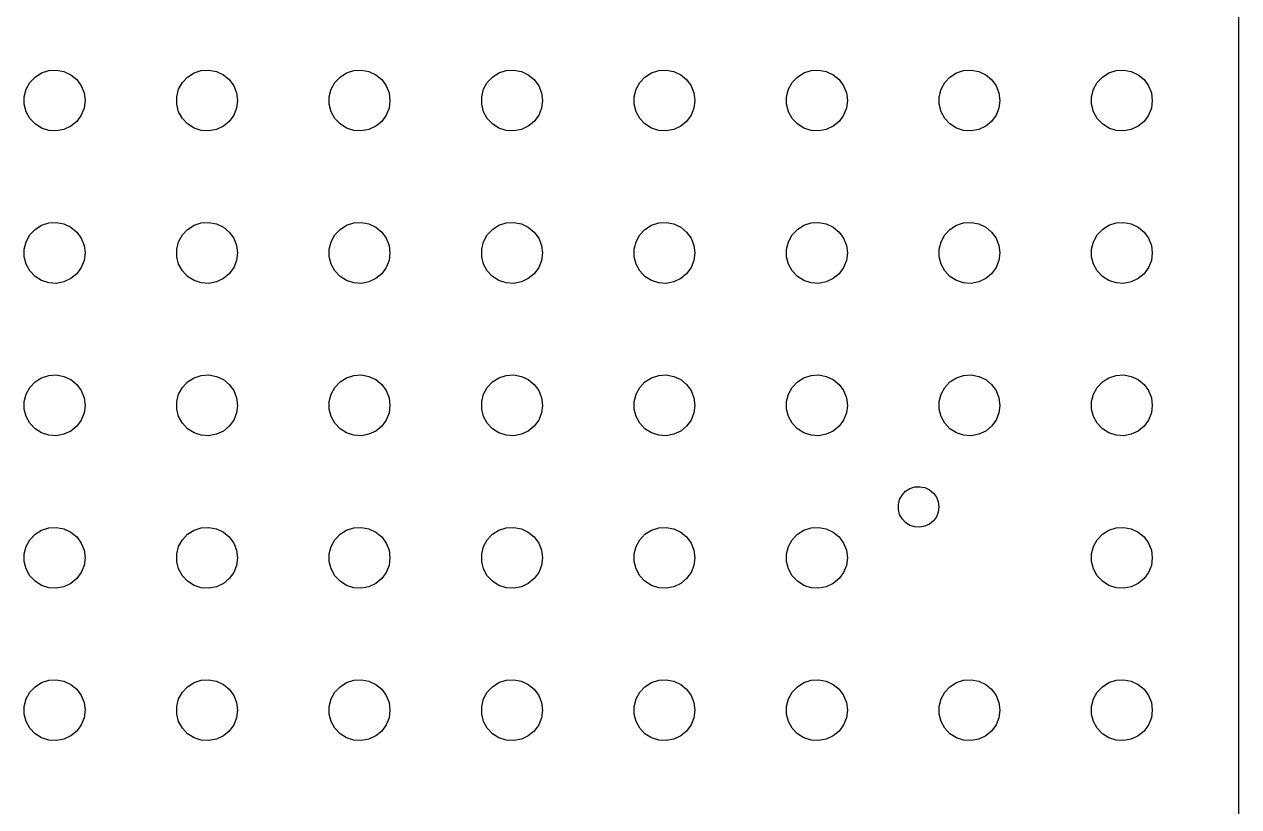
# Model space of a CAD drawing. Header units: metres. Extents: x -21 to 951, y -154 to 154.
# Drawn here: x 397 to 516.5, y -77 to 0 of the extents above; entities that cross this region are included whole.
import ezdxf

# ---------------------------------------------------------------- set-up
doc = ezdxf.new("R2010")
doc.units = ezdxf.units.M

msp = doc.modelspace()

# ---------------------------------------------------------------- linework, layer by layer
for p, q in [((516.5, -149), (516.5, 149)), ((398.723, -4.78551), (399.438, -4.55313)), ((399.438, -4.55313), (400.188, -4.50591)), ((400.188, -4.50591), (400.927, -4.64682)), ((400.927, -4.64682), (401.607, -4.96701)), ((413.723, -4.78551), (414.438, -4.55313)), ((414.438, -4.55313), (415.188, -4.50591)), ((415.188, -4.50591), (415.927, -4.64682)), ((415.927, -4.64682), (416.607, -4.96701)), ((428.723, -4.78551), (429.438, -4.55313)), ((429.438, -4.55313), (430.188, -4.50591)), ((430.188, -4.50591), (430.927, -4.64682)), ((430.927, -4.64682), (431.607, -4.96701)), ((443.723, -4.78551), (444.438, -4.55313)), ((444.438, -4.55313), (445.188, -4.50591)), ((445.188, -4.50591), (445.927, -4.64682)), ((445.927, -4.64682), (446.607, -4.96701)), ((458.723, -4.78551), (459.438, -4.55313)), ((459.438, -4.55313), (460.188, -4.50591)), ((460.188, -4.50591), (460.927, -4.64682)), ((460.927, -4.64682), (461.607, -4.96701)), ((473.723, -4.78551), (474.438, -4.55313)), ((474.438, -4.55313), (475.188, -4.50591)), ((475.188, -4.50591), (475.927, -4.64682)), ((475.927, -4.64682), (476.607, -4.96701)), ((488.723, -4.78551), (489.438, -4.55313)), ((489.438, -4.55313), (490.188, -4.50591)), ((490.188, -4.50591), (490.927, -4.64682)), ((490.927, -4.64682), (491.607, -4.96701)), ((503.723, -4.78551), (504.438, -4.55313)), ((504.438, -4.55313), (505.188, -4.50591)), ((505.188, -4.50591), (505.927, -4.64682)), ((505.927, -4.64682), (506.607, -4.96701)), ((397.211, -6.39561), (397.573, -5.73663)), ((397.573, -5.73663), (398.088, -5.18845)), ((398.088, -5.18845), (398.723, -4.78551)), ((401.607, -4.96701), (402.187, -5.44635)), ((402.187, -5.44635), (402.629, -6.05473)), ((412.211, -6.39561), (412.573, -5.73663)), ((412.573, -5.73663), (413.088, -5.18845)), ((413.088, -5.18845), (413.723, -4.78551)), ((416.607, -4.96701), (417.187, -5.44635)), ((417.187, -5.44635), (417.629, -6.05473)), ((427.211, -6.39561), (427.573, -5.73663)), ((427.573, -5.73663), (428.088, -5.18845)), ((428.088, -5.18845), (428.723, -4.78551)), ((431.607, -4.96701), (432.187, -5.44635)), ((432.187, -5.44635), (432.629, -6.05473)), ((442.211, -6.39561), (442.573, -5.73663)), ((442.573, -5.73663), (443.088, -5.18845)), ((443.088, -5.18845), (443.723, -4.78551)), ((446.607, -4.96701), (447.187, -5.44635)), ((447.187, -5.44635), (447.629, -6.05473)), ((457.211, -6.39561), (457.573, -5.73663)), ((457.573, -5.73663), (458.088, -5.18845)), ((458.088, -5.18845), (458.723, -4.78551)), ((461.607, -4.96701), (462.187, -5.44635)), ((462.187, -5.44635), (462.629, -6.05473)), ((472.211, -6.39561), (472.573, -5.73663)), ((472.573, -5.73663), (473.088, -5.18845)), ((473.088, -5.18845), (473.723, -4.78551)), ((476.607, -4.96701), (477.187, -5.44635)), ((477.187, -5.44635), (477.629, -6.05473)), ((487.211, -6.39561), (487.573, -5.73663)), ((487.573, -5.73663), (488.088, -5.18845)), ((488.088, -5.18845), (488.723, -4.78551)), ((491.607, -4.96701), (492.187, -5.44635)), ((492.187, -5.44635), (492.629, -6.05473)), ((502.211, -6.39561), (502.573, -5.73663)), ((502.573, -5.73663), (503.088, -5.18845)), ((503.088, -5.18845), (503.723, -4.78551)), ((506.607, -4.96701), (507.187, -5.44635)), ((507.187, -5.44635), (507.629, -6.05473)), ((397.024, -7.12399), (397.211, -6.39561)), ((397.024, -7.87599), (397.024, -7.12399)), ((402.629, -6.05473), (402.906, -6.75392)), ((402.906, -6.75392), (403, -7.5)), ((412.024, -7.12399), (412.211, -6.39561)), ((412.024, -7.87599), (412.024, -7.12399)), ((417.629, -6.05473), (417.906, -6.75392)), ((417.906, -6.75392), (418, -7.5)), ((427.024, -7.12399), (427.211, -6.39561)), ((427.024, -7.87599), (427.024, -7.12399)), ((432.629, -6.05473), (432.906, -6.75392)), ((432.906, -6.75392), (433, -7.5)), ((442.024, -7.12399), (442.211, -6.39561)), ((442.024, -7.87599), (442.024, -7.12399)), ((447.629, -6.05473), (447.906, -6.75392)), ((447.906, -6.75392), (448, -7.5)), ((457.024, -7.12399), (457.211, -6.39561)), ((457.024, -7.87599), (457.024, -7.12399)), ((462.629, -6.05473), (462.906, -6.75392)), ((462.906, -6.75392), (463, -7.5)), ((472.024, -7.12399), (472.211, -6.39561)), ((472.024, -7.87599), (472.024, -7.12399)), ((477.629, -6.05473), (477.906, -6.75392)), ((477.906, -6.75392), (478, -7.5)), ((487.024, -7.12399), (487.211, -6.39561)), ((487.024, -7.87599), (487.024, -7.12399)), ((492.629, -6.05473), (492.906, -6.75392)), ((492.906, -6.75392), (493, -7.5)), ((502.024, -7.12399), (502.211, -6.39561)), ((502.024, -7.87599), (502.024, -7.12399)), ((507.629, -6.05473), (507.906, -6.75392)), ((507.906, -6.75392), (508, -7.5)), ((397.211, -8.60437), (397.024, -7.87599)), ((402.906, -8.24606), (402.629, -8.94525)), ((403, -7.5), (402.906, -8.24606)), ((412.211, -8.60437), (412.024, -7.87599)), ((417.906, -8.24606), (417.629, -8.94525)), ((418, -7.5), (417.906, -8.24606)), ((427.211, -8.60437), (427.024, -7.87599)), ((432.906, -8.24606), (432.629, -8.94525)), ((433, -7.5), (432.906, -8.24606)), ((442.211, -8.60437), (442.024, -7.87599)), ((447.906, -8.24606), (447.629, -8.94525)), ((448, -7.5), (447.906, -8.24606)), ((457.211, -8.60437), (457.024, -7.87599)), ((462.906, -8.24606), (462.629, -8.94525)), ((463, -7.5), (462.906, -8.24606)), ((472.211, -8.60437), (472.024, -7.87599)), ((477.906, -8.24606), (477.629, -8.94525)), ((478, -7.5), (477.906, -8.24606)), ((487.211, -8.60437), (487.024, -7.87599)), ((492.906, -8.24606), (492.629, -8.94525)), ((493, -7.5), (492.906, -8.24606)), ((502.211, -8.60437), (502.024, -7.87599)), ((507.906, -8.24606), (507.629, -8.94525)), ((508, -7.5), (507.906, -8.24606)), ((397.573, -9.26335), (397.211, -8.60437)), ((398.088, -9.81154), (397.573, -9.26335)), ((402.187, -9.55363), (401.607, -10.033)), ((402.629, -8.94525), (402.187, -9.55363)), ((412.573, -9.26335), (412.211, -8.60437)), ((413.088, -9.81154), (412.573, -9.26335)), ((417.187, -9.55363), (416.607, -10.033)), ((417.629, -8.94525), (417.187, -9.55363)), ((427.573, -9.26335), (427.211, -8.60437)), ((428.088, -9.81154), (427.573, -9.26335)), ((432.187, -9.55363), (431.607, -10.033)), ((432.629, -8.94525), (432.187, -9.55363)), ((442.573, -9.26335), (442.211, -8.60437)), ((443.088, -9.81154), (442.573, -9.26335)), ((447.187, -9.55363), (446.607, -10.033)), ((447.629, -8.94525), (447.187, -9.55363)), ((457.573, -9.26335), (457.211, -8.60437)), ((458.088, -9.81154), (457.573, -9.26335)), ((462.187, -9.55363), (461.607, -10.033)), ((462.629, -8.94525), (462.187, -9.55363)), ((472.573, -9.26335), (472.211, -8.60437)), ((473.088, -9.81154), (472.573, -9.26335)), ((477.187, -9.55363), (476.607, -10.033)), ((477.629, -8.94525), (477.187, -9.55363)), ((487.573, -9.26335), (487.211, -8.60437)), ((488.088, -9.81154), (487.573, -9.26335)), ((492.187, -9.55363), (491.607, -10.033)), ((492.629, -8.94525), (492.187, -9.55363)), ((502.573, -9.26335), (502.211, -8.60437)), ((503.088, -9.81154), (502.573, -9.26335)), ((507.187, -9.55363), (506.607, -10.033)), ((507.629, -8.94525), (507.187, -9.55363)), ((398.723, -10.2145), (398.088, -9.81154)), ((399.438, -10.4469), (398.723, -10.2145)), ((400.188, -10.4941), (399.438, -10.4469)), ((400.927, -10.3532), (400.188, -10.4941)), ((401.607, -10.033), (400.927, -10.3532)), ((413.723, -10.2145), (413.088, -9.81154)), ((414.438, -10.4469), (413.723, -10.2145)), ((415.188, -10.4941), (414.438, -10.4469)), ((415.927, -10.3532), (415.188, -10.4941)), ((416.607, -10.033), (415.927, -10.3532)), ((428.723, -10.2145), (428.088, -9.81154)), ((429.438, -10.4469), (428.723, -10.2145)), ((430.188, -10.4941), (429.438, -10.4469)), ((430.927, -10.3532), (430.188, -10.4941)), ((431.607, -10.033), (430.927, -10.3532)), ((443.723, -10.2145), (443.088, -9.81154)), ((444.438, -10.4469), (443.723, -10.2145)), ((445.188, -10.4941), (444.438, -10.4469)), ((445.927, -10.3532), (445.188, -10.4941)), ((446.607, -10.033), (445.927, -10.3532)), ((458.723, -10.2145), (458.088, -9.81154)), ((459.438, -10.4469), (458.723, -10.2145)), ((460.188, -10.4941), (459.438, -10.4469)), ((460.927, -10.3532), (460.188, -10.4941)), ((461.607, -10.033), (460.927, -10.3532)), ((473.723, -10.2145), (473.088, -9.81154)), ((474.438, -10.4469), (473.723, -10.2145)), ((475.188, -10.4941), (474.438, -10.4469)), ((475.927, -10.3532), (475.188, -10.4941)), ((476.607, -10.033), (475.927, -10.3532)), ((488.723, -10.2145), (488.088, -9.81154)), ((489.438, -10.4469), (488.723, -10.2145)), ((490.188, -10.4941), (489.438, -10.4469)), ((490.927, -10.3532), (490.188, -10.4941)), ((491.607, -10.033), (490.927, -10.3532)), ((503.723, -10.2145), (503.088, -9.81154)), ((504.438, -10.4469), (503.723, -10.2145)), ((505.188, -10.4941), (504.438, -10.4469)), ((505.927, -10.3532), (505.188, -10.4941)), ((506.607, -10.033), (505.927, -10.3532)), ((397.573, -20.7366), (398.088, -20.1884)), ((398.088, -20.1884), (398.723, -19.7855)), ((398.723, -19.7855), (399.438, -19.5531)), ((399.438, -19.5531), (400.188, -19.5059)), ((400.188, -19.5059), (400.927, -19.6468)), ((400.927, -19.6468), (401.607, -19.967)), ((401.607, -19.967), (402.187, -20.4464)), ((412.573, -20.7366), (413.088, -20.1884)), ((413.088, -20.1884), (413.723, -19.7855)), ((413.723, -19.7855), (414.438, -19.5531)), ((414.438, -19.5531), (415.188, -19.5059)), ((415.188, -19.5059), (415.927, -19.6468)), ((415.927, -19.6468), (416.607, -19.967)), ((416.607, -19.967), (417.187, -20.4464)), ((427.573, -20.7366), (428.088, -20.1884)), ((428.088, -20.1884), (428.723, -19.7855)), ((428.723, -19.7855), (429.438, -19.5531)), ((429.438, -19.5531), (430.188, -19.5059)), ((430.188, -19.5059), (430.927, -19.6468)), ((430.927, -19.6468), (431.607, -19.967)), ((431.607, -19.967), (432.187, -20.4464)), ((442.573, -20.7366), (443.088, -20.1884)), ((443.088, -20.1884), (443.723, -19.7855)), ((443.723, -19.7855), (444.438, -19.5531)), ((444.438, -19.5531), (445.188, -19.5059)), ((445.188, -19.5059), (445.927, -19.6468)), ((445.927, -19.6468), (446.607, -19.967)), ((446.607, -19.967), (447.187, -20.4464)), ((457.573, -20.7366), (458.088, -20.1884)), ((458.088, -20.1884), (458.723, -19.7855)), ((458.723, -19.7855), (459.438, -19.5531)), ((459.438, -19.5531), (460.188, -19.5059)), ((460.188, -19.5059), (460.927, -19.6468)), ((460.927, -19.6468), (461.607, -19.967)), ((461.607, -19.967), (462.187, -20.4464)), ((472.573, -20.7366), (473.088, -20.1884)), ((473.088, -20.1884), (473.723, -19.7855)), ((473.723, -19.7855), (474.438, -19.5531)), ((474.438, -19.5531), (475.188, -19.5059)), ((475.188, -19.5059), (475.927, -19.6468)), ((475.927, -19.6468), (476.607, -19.967)), ((476.607, -19.967), (477.187, -20.4464)), ((487.573, -20.7366), (488.088, -20.1884)), ((488.088, -20.1884), (488.723, -19.7855)), ((488.723, -19.7855), (489.438, -19.5531)), ((489.438, -19.5531), (490.188, -19.5059)), ((490.188, -19.5059), (490.927, -19.6468)), ((490.927, -19.6468), (491.607, -19.967)), ((491.607, -19.967), (492.187, -20.4464)), ((502.573, -20.7366), (503.088, -20.1884)), ((503.088, -20.1884), (503.723, -19.7855)), ((503.723, -19.7855), (504.438, -19.5531)), ((504.438, -19.5531), (505.188, -19.5059)), ((505.188, -19.5059), (505.927, -19.6468)), ((505.927, -19.6468), (506.607, -19.967)), ((506.607, -19.967), (507.187, -20.4464)), ((397.024, -22.124), (397.211, -21.3956)), ((397.211, -21.3956), (397.573, -20.7366)), ((402.187, -20.4464), (402.629, -21.0547)), ((402.629, -21.0547), (402.906, -21.7539)), ((412.024, -22.124), (412.211, -21.3956)), ((412.211, -21.3956), (412.573, -20.7366)), ((417.187, -20.4464), (417.629, -21.0547)), ((417.629, -21.0547), (417.906, -21.7539)), ((427.024, -22.124), (427.211, -21.3956)), ((427.211, -21.3956), (427.573, -20.7366)), ((432.187, -20.4464), (432.629, -21.0547)), ((432.629, -21.0547), (432.906, -21.7539)), ((442.024, -22.124), (442.211, -21.3956)), ((442.211, -21.3956), (442.573, -20.7366)), ((447.187, -20.4464), (447.629, -21.0547)), ((447.629, -21.0547), (447.906, -21.7539)), ((457.024, -22.124), (457.211, -21.3956)), ((457.211, -21.3956), (457.573, -20.7366)), ((462.187, -20.4464), (462.629, -21.0547)), ((462.629, -21.0547), (462.906, -21.7539)), ((472.024, -22.124), (472.211, -21.3956)), ((472.211, -21.3956), (472.573, -20.7366)), ((477.187, -20.4464), (477.629, -21.0547)), ((477.629, -21.0547), (477.906, -21.7539)), ((487.024, -22.124), (487.211, -21.3956)), ((487.211, -21.3956), (487.573, -20.7366)), ((492.187, -20.4464), (492.629, -21.0547)), ((492.629, -21.0547), (492.906, -21.7539)), ((502.024, -22.124), (502.211, -21.3956)), ((502.211, -21.3956), (502.573, -20.7366)), ((507.187, -20.4464), (507.629, -21.0547)), ((507.629, -21.0547), (507.906, -21.7539)), ((397.024, -22.876), (397.024, -22.124)), ((402.906, -21.7539), (403, -22.5)), ((403, -22.5), (402.906, -23.2461)), ((412.024, -22.876), (412.024, -22.124)), ((417.906, -21.7539), (418, -22.5)), ((418, -22.5), (417.906, -23.2461)), ((427.024, -22.876), (427.024, -22.124)), ((432.906, -21.7539), (433, -22.5)), ((433, -22.5), (432.906, -23.2461)), ((442.024, -22.876), (442.024, -22.124)), ((447.906, -21.7539), (448, -22.5)), ((448, -22.5), (447.906, -23.2461)), ((457.024, -22.876), (457.024, -22.124)), ((462.906, -21.7539), (463, -22.5)), ((463, -22.5), (462.906, -23.2461)), ((472.024, -22.876), (472.024, -22.124)), ((477.906, -21.7539), (478, -22.5)), ((478, -22.5), (477.906, -23.2461)), ((487.024, -22.876), (487.024, -22.124)), ((492.906, -21.7539), (493, -22.5)), ((493, -22.5), (492.906, -23.2461)), ((502.024, -22.876), (502.024, -22.124)), ((507.906, -21.7539), (508, -22.5)), ((508, -22.5), (507.906, -23.2461)), ((397.211, -23.6044), (397.024, -22.876)), ((397.573, -24.2634), (397.211, -23.6044)), ((402.906, -23.2461), (402.629, -23.9453)), ((412.211, -23.6044), (412.024, -22.876)), ((412.573, -24.2634), (412.211, -23.6044)), ((417.906, -23.2461), (417.629, -23.9453)), ((427.211, -23.6044), (427.024, -22.876)), ((427.573, -24.2634), (427.211, -23.6044)), ((432.906, -23.2461), (432.629, -23.9453)), ((442.211, -23.6044), (442.024, -22.876)), ((442.573, -24.2634), (442.211, -23.6044)), ((447.906, -23.2461), (447.629, -23.9453)), ((457.211, -23.6044), (457.024, -22.876)), ((457.573, -24.2634), (457.211, -23.6044)), ((462.906, -23.2461), (462.629, -23.9453)), ((472.211, -23.6044), (472.024, -22.876)), ((472.573, -24.2634), (472.211, -23.6044)), ((477.906, -23.2461), (477.629, -23.9453)), ((487.211, -23.6044), (487.024, -22.876)), ((487.573, -24.2634), (487.211, -23.6044)), ((492.906, -23.2461), (492.629, -23.9453)), ((502.211, -23.6044), (502.024, -22.876)), ((502.573, -24.2634), (502.211, -23.6044)), ((507.906, -23.2461), (507.629, -23.9453)), ((398.088, -24.8115), (397.573, -24.2634)), ((398.723, -25.2145), (398.088, -24.8115)), ((401.607, -25.033), (400.927, -25.3532)), ((402.187, -24.5536), (401.607, -25.033)), ((402.629, -23.9453), (402.187, -24.5536)), ((413.088, -24.8115), (412.573, -24.2634)), ((413.723, -25.2145), (413.088, -24.8115)), ((416.607, -25.033), (415.927, -25.3532)), ((417.187, -24.5536), (416.607, -25.033)), ((417.629, -23.9453), (417.187, -24.5536)), ((428.088, -24.8115), (427.573, -24.2634)), ((428.723, -25.2145), (428.088, -24.8115)), ((431.607, -25.033), (430.927, -25.3532)), ((432.187, -24.5536), (431.607, -25.033)), ((432.629, -23.9453), (432.187, -24.5536)), ((443.088, -24.8115), (442.573, -24.2634)), ((443.723, -25.2145), (443.088, -24.8115)), ((446.607, -25.033), (445.927, -25.3532)), ((447.187, -24.5536), (446.607, -25.033)), ((447.629, -23.9453), (447.187, -24.5536)), ((458.088, -24.8115), (457.573, -24.2634)), ((458.723, -25.2145), (458.088, -24.8115)), ((461.607, -25.033), (460.927, -25.3532)), ((462.187, -24.5536), (461.607, -25.033)), ((462.629, -23.9453), (462.187, -24.5536)), ((473.088, -24.8115), (472.573, -24.2634)), ((473.723, -25.2145), (473.088, -24.8115)), ((476.607, -25.033), (475.927, -25.3532)), ((477.187, -24.5536), (476.607, -25.033)), ((477.629, -23.9453), (477.187, -24.5536)), ((488.088, -24.8115), (487.573, -24.2634)), ((488.723, -25.2145), (488.088, -24.8115)), ((491.607, -25.033), (490.927, -25.3532)), ((492.187, -24.5536), (491.607, -25.033)), ((492.629, -23.9453), (492.187, -24.5536)), ((503.088, -24.8115), (502.573, -24.2634)), ((503.723, -25.2145), (503.088, -24.8115)), ((506.607, -25.033), (505.927, -25.3532)), ((507.187, -24.5536), (506.607, -25.033)), ((507.629, -23.9453), (507.187, -24.5536)), ((399.438, -25.4469), (398.723, -25.2145)), ((400.188, -25.4941), (399.438, -25.4469)), ((400.927, -25.3532), (400.188, -25.4941)), ((414.438, -25.4469), (413.723, -25.2145)), ((415.188, -25.4941), (414.438, -25.4469)), ((415.927, -25.3532), (415.188, -25.4941)), ((429.438, -25.4469), (428.723, -25.2145)), ((430.188, -25.4941), (429.438, -25.4469)), ((430.927, -25.3532), (430.188, -25.4941)), ((444.438, -25.4469), (443.723, -25.2145)), ((445.188, -25.4941), (444.438, -25.4469)), ((445.927, -25.3532), (445.188, -25.4941)), ((459.438, -25.4469), (458.723, -25.2145)), ((460.188, -25.4941), (459.438, -25.4469)), ((460.927, -25.3532), (460.188, -25.4941)), ((474.438, -25.4469), (473.723, -25.2145)), ((475.188, -25.4941), (474.438, -25.4469)), ((475.927, -25.3532), (475.188, -25.4941)), ((489.438, -25.4469), (488.723, -25.2145)), ((490.188, -25.4941), (489.438, -25.4469)), ((490.927, -25.3532), (490.188, -25.4941)), ((504.438, -25.4469), (503.723, -25.2145)), ((505.188, -25.4941), (504.438, -25.4469)), ((505.927, -25.3532), (505.188, -25.4941)), ((398.723, -34.7855), (399.438, -34.5531)), ((399.438, -34.5531), (400.188, -34.5059)), ((400.188, -34.5059), (400.927, -34.6468)), ((400.927, -34.6468), (401.607, -34.967)), ((413.723, -34.7855), (414.438, -34.5531)), ((414.438, -34.5531), (415.188, -34.5059)), ((415.188, -34.5059), (415.927, -34.6468)), ((415.927, -34.6468), (416.607, -34.967)), ((428.723, -34.7855), (429.438, -34.5531)), ((429.438, -34.5531), (430.188, -34.5059)), ((430.188, -34.5059), (430.927, -34.6468)), ((430.927, -34.6468), (431.607, -34.967)), ((443.723, -34.7855), (444.438, -34.5531)), ((444.438, -34.5531), (445.188, -34.5059)), ((445.188, -34.5059), (445.927, -34.6468)), ((445.927, -34.6468), (446.607, -34.967)), ((458.723, -34.7855), (459.438, -34.5531)), ((459.438, -34.5531), (460.188, -34.5059)), ((460.188, -34.5059), (460.927, -34.6468)), ((460.927, -34.6468), (461.607, -34.967)), ((473.723, -34.7855), (474.438, -34.5531)), ((474.438, -34.5531), (475.188, -34.5059)), ((475.188, -34.5059), (475.927, -34.6468)), ((475.927, -34.6468), (476.607, -34.967)), ((488.723, -34.7855), (489.438, -34.5531)), ((489.438, -34.5531), (490.188, -34.5059)), ((490.188, -34.5059), (490.927, -34.6468)), ((490.927, -34.6468), (491.607, -34.967)), ((503.723, -34.7855), (504.438, -34.5531)), ((504.438, -34.5531), (505.188, -34.5059)), ((505.188, -34.5059), (505.927, -34.6468)), ((505.927, -34.6468), (506.607, -34.967)), ((397.211, -36.3956), (397.573, -35.7366)), ((397.573, -35.7366), (398.088, -35.1885)), ((398.088, -35.1885), (398.723, -34.7855)), ((401.607, -34.967), (402.187, -35.4464)), ((402.187, -35.4464), (402.629, -36.0547)), ((412.211, -36.3956), (412.573, -35.7366)), ((412.573, -35.7366), (413.088, -35.1885)), ((413.088, -35.1885), (413.723, -34.7855)), ((416.607, -34.967), (417.187, -35.4464)), ((417.187, -35.4464), (417.629, -36.0547)), ((427.211, -36.3956), (427.573, -35.7366)), ((427.573, -35.7366), (428.088, -35.1885)), ((428.088, -35.1885), (428.723, -34.7855)), ((431.607, -34.967), (432.187, -35.4464)), ((432.187, -35.4464), (432.629, -36.0547)), ((442.211, -36.3956), (442.573, -35.7366)), ((442.573, -35.7366), (443.088, -35.1885)), ((443.088, -35.1885), (443.723, -34.7855)), ((446.607, -34.967), (447.187, -35.4464)), ((447.187, -35.4464), (447.629, -36.0547)), ((457.211, -36.3956), (457.573, -35.7366)), ((457.573, -35.7366), (458.088, -35.1885)), ((458.088, -35.1885), (458.723, -34.7855)), ((461.607, -34.967), (462.187, -35.4464)), ((462.187, -35.4464), (462.629, -36.0547)), ((472.211, -36.3956), (472.573, -35.7366)), ((472.573, -35.7366), (473.088, -35.1885)), ((473.088, -35.1885), (473.723, -34.7855)), ((476.607, -34.967), (477.187, -35.4464)), ((477.187, -35.4464), (477.629, -36.0547)), ((487.211, -36.3956), (487.573, -35.7366)), ((487.573, -35.7366), (488.088, -35.1885)), ((488.088, -35.1885), (488.723, -34.7855)), ((491.607, -34.967), (492.187, -35.4464)), ((492.187, -35.4464), (492.629, -36.0547)), ((502.211, -36.3956), (502.573, -35.7366)), ((502.573, -35.7366), (503.088, -35.1885)), ((503.088, -35.1885), (503.723, -34.7855)), ((506.607, -34.967), (507.187, -35.4464)), ((507.187, -35.4464), (507.629, -36.0547)), ((397.024, -37.124), (397.211, -36.3956)), ((402.629, -36.0547), (402.906, -36.7539)), ((402.906, -36.7539), (403, -37.5)), ((412.024, -37.124), (412.211, -36.3956)), ((417.629, -36.0547), (417.906, -36.7539)), ((417.906, -36.7539), (418, -37.5)), ((427.024, -37.124), (427.211, -36.3956)), ((432.629, -36.0547), (432.906, -36.7539)), ((432.906, -36.7539), (433, -37.5)), ((442.024, -37.124), (442.211, -36.3956)), ((447.629, -36.0547), (447.906, -36.7539)), ((447.906, -36.7539), (448, -37.5)), ((457.024, -37.124), (457.211, -36.3956)), ((462.629, -36.0547), (462.906, -36.7539)), ((462.906, -36.7539), (463, -37.5)), ((472.024, -37.124), (472.211, -36.3956)), ((477.629, -36.0547), (477.906, -36.7539)), ((477.906, -36.7539), (478, -37.5)), ((487.024, -37.124), (487.211, -36.3956)), ((492.629, -36.0547), (492.906, -36.7539)), ((492.906, -36.7539), (493, -37.5)), ((502.024, -37.124), (502.211, -36.3956)), ((507.629, -36.0547), (507.906, -36.7539)), ((507.906, -36.7539), (508, -37.5)), ((397.024, -37.876), (397.024, -37.124)), ((397.211, -38.6044), (397.024, -37.876)), ((403, -37.5), (402.906, -38.2461)), ((412.024, -37.876), (412.024, -37.124)), ((412.211, -38.6044), (412.024, -37.876)), ((418, -37.5), (417.906, -38.2461)), ((427.024, -37.876), (427.024, -37.124)), ((427.211, -38.6044), (427.024, -37.876)), ((433, -37.5), (432.906, -38.2461)), ((442.024, -37.876), (442.024, -37.124)), ((442.211, -38.6044), (442.024, -37.876)), ((448, -37.5), (447.906, -38.2461)), ((457.024, -37.876), (457.024, -37.124)), ((457.211, -38.6044), (457.024, -37.876)), ((463, -37.5), (462.906, -38.2461)), ((472.024, -37.876), (472.024, -37.124)), ((472.211, -38.6044), (472.024, -37.876)), ((478, -37.5), (477.906, -38.2461)), ((487.024, -37.876), (487.024, -37.124)), ((487.211, -38.6044), (487.024, -37.876)), ((493, -37.5), (492.906, -38.2461)), ((502.024, -37.876), (502.024, -37.124)), ((502.211, -38.6044), (502.024, -37.876)), ((508, -37.5), (507.906, -38.2461)), ((397.573, -39.2634), (397.211, -38.6044)), ((398.088, -39.8115), (397.573, -39.2634)), ((402.629, -38.9453), (402.187, -39.5536)), ((402.906, -38.2461), (402.629, -38.9453)), ((412.573, -39.2634), (412.211, -38.6044)), ((413.088, -39.8115), (412.573, -39.2634)), ((417.629, -38.9453), (417.187, -39.5536)), ((417.906, -38.2461), (417.629, -38.9453)), ((427.573, -39.2634), (427.211, -38.6044)), ((428.088, -39.8115), (427.573, -39.2634)), ((432.629, -38.9453), (432.187, -39.5536)), ((432.906, -38.2461), (432.629, -38.9453)), ((442.573, -39.2634), (442.211, -38.6044)), ((443.088, -39.8115), (442.573, -39.2634)), ((447.629, -38.9453), (447.187, -39.5536)), ((447.906, -38.2461), (447.629, -38.9453)), ((457.573, -39.2634), (457.211, -38.6044)), ((458.088, -39.8115), (457.573, -39.2634)), ((462.629, -38.9453), (462.187, -39.5536)), ((462.906, -38.2461), (462.629, -38.9453)), ((472.573, -39.2634), (472.211, -38.6044)), ((473.088, -39.8115), (472.573, -39.2634)), ((477.629, -38.9453), (477.187, -39.5536)), ((477.906, -38.2461), (477.629, -38.9453)), ((487.573, -39.2634), (487.211, -38.6044)), ((488.088, -39.8115), (487.573, -39.2634)), ((492.629, -38.9453), (492.187, -39.5536)), ((492.906, -38.2461), (492.629, -38.9453)), ((502.573, -39.2634), (502.211, -38.6044)), ((503.088, -39.8115), (502.573, -39.2634)), ((507.629, -38.9453), (507.187, -39.5536)), ((507.906, -38.2461), (507.629, -38.9453)), ((398.723, -40.2145), (398.088, -39.8115)), ((399.438, -40.4469), (398.723, -40.2145)), ((400.188, -40.4941), (399.438, -40.4469)), ((400.927, -40.3532), (400.188, -40.4941)), ((401.607, -40.033), (400.927, -40.3532)), ((402.187, -39.5536), (401.607, -40.033)), ((413.723, -40.2145), (413.088, -39.8115)), ((414.438, -40.4469), (413.723, -40.2145)), ((415.188, -40.4941), (414.438, -40.4469)), ((415.927, -40.3532), (415.188, -40.4941)), ((416.607, -40.033), (415.927, -40.3532)), ((417.187, -39.5536), (416.607, -40.033)), ((428.723, -40.2145), (428.088, -39.8115)), ((429.438, -40.4469), (428.723, -40.2145)), ((430.188, -40.4941), (429.438, -40.4469)), ((430.927, -40.3532), (430.188, -40.4941)), ((431.607, -40.033), (430.927, -40.3532)), ((432.187, -39.5536), (431.607, -40.033)), ((443.723, -40.2145), (443.088, -39.8115)), ((444.438, -40.4469), (443.723, -40.2145)), ((445.188, -40.4941), (444.438, -40.4469)), ((445.927, -40.3532), (445.188, -40.4941)), ((446.607, -40.033), (445.927, -40.3532)), ((447.187, -39.5536), (446.607, -40.033)), ((458.723, -40.2145), (458.088, -39.8115)), ((459.438, -40.4469), (458.723, -40.2145)), ((460.188, -40.4941), (459.438, -40.4469)), ((460.927, -40.3532), (460.188, -40.4941)), ((461.607, -40.033), (460.927, -40.3532)), ((462.187, -39.5536), (461.607, -40.033)), ((473.723, -40.2145), (473.088, -39.8115)), ((474.438, -40.4469), (473.723, -40.2145)), ((475.188, -40.4941), (474.438, -40.4469)), ((475.927, -40.3532), (475.188, -40.4941)), ((476.607, -40.033), (475.927, -40.3532)), ((477.187, -39.5536), (476.607, -40.033)), ((488.723, -40.2145), (488.088, -39.8115)), ((489.438, -40.4469), (488.723, -40.2145)), ((490.188, -40.4941), (489.438, -40.4469)), ((490.927, -40.3532), (490.188, -40.4941)), ((491.607, -40.033), (490.927, -40.3532)), ((492.187, -39.5536), (491.607, -40.033)), ((503.723, -40.2145), (503.088, -39.8115)), ((504.438, -40.4469), (503.723, -40.2145)), ((505.188, -40.4941), (504.438, -40.4469)), ((505.927, -40.3532), (505.188, -40.4941)), ((506.607, -40.033), (505.927, -40.3532)), ((507.187, -39.5536), (506.607, -40.033)), ((483.14, -46.7637), (483.382, -46.3244)), ((483.382, -46.3244), (483.725, -45.959)), ((483.725, -45.959), (484.148, -45.6903)), ((484.148, -45.6903), (484.625, -45.5354)), ((484.625, -45.5354), (485.126, -45.5039)), ((485.126, -45.5039), (485.618, -45.5979)), ((485.618, -45.5979), (486.072, -45.8113)), ((486.072, -45.8113), (486.458, -46.1309)), ((486.458, -46.1309), (486.753, -46.5365)), ((486.753, -46.5365), (486.937, -47.0026)), ((483.016, -47.2493), (483.14, -46.7637)), ((483.016, -47.7507), (483.016, -47.2493)), ((483.14, -48.2362), (483.016, -47.7507)), ((486.937, -47.0026), (487, -47.5)), ((487, -47.5), (486.937, -47.9974)), ((483.382, -48.6756), (483.14, -48.2362)), ((483.725, -49.041), (483.382, -48.6756)), ((486.458, -48.8691), (486.072, -49.1886)), ((486.753, -48.4635), (486.458, -48.8691)), ((486.937, -47.9974), (486.753, -48.4635)), ((398.088, -50.1885), (398.723, -49.7855)), ((398.723, -49.7855), (399.438, -49.5531)), ((399.438, -49.5531), (400.188, -49.5059)), ((400.188, -49.5059), (400.927, -49.6468)), ((400.927, -49.6468), (401.607, -49.967)), ((401.607, -49.967), (402.187, -50.4464)), ((413.088, -50.1885), (413.723, -49.7855)), ((413.723, -49.7855), (414.438, -49.5531)), ((414.438, -49.5531), (415.188, -49.5059)), ((415.188, -49.5059), (415.927, -49.6468)), ((415.927, -49.6468), (416.607, -49.967)), ((416.607, -49.967), (417.187, -50.4464)), ((428.088, -50.1885), (428.723, -49.7855)), ((428.723, -49.7855), (429.438, -49.5531)), ((429.438, -49.5531), (430.188, -49.5059)), ((430.188, -49.5059), (430.927, -49.6468)), ((430.927, -49.6468), (431.607, -49.967)), ((431.607, -49.967), (432.187, -50.4464)), ((443.088, -50.1885), (443.723, -49.7855)), ((443.723, -49.7855), (444.438, -49.5531)), ((444.438, -49.5531), (445.188, -49.5059)), ((445.188, -49.5059), (445.927, -49.6468)), ((445.927, -49.6468), (446.607, -49.967)), ((446.607, -49.967), (447.187, -50.4464)), ((458.088, -50.1885), (458.723, -49.7855)), ((458.723, -49.7855), (459.438, -49.5531)), ((459.438, -49.5531), (460.188, -49.5059)), ((460.188, -49.5059), (460.927, -49.6468)), ((460.927, -49.6468), (461.607, -49.967)), ((461.607, -49.967), (462.187, -50.4464)), ((473.088, -50.1885), (473.723, -49.7855)), ((473.723, -49.7855), (474.438, -49.5531)), ((474.438, -49.5531), (475.188, -49.5059)), ((475.188, -49.5059), (475.927, -49.6468)), ((475.927, -49.6468), (476.607, -49.967)), ((476.607, -49.967), (477.187, -50.4464)), ((484.148, -49.3096), (483.725, -49.041)), ((484.625, -49.4646), (484.148, -49.3096)), ((485.126, -49.496), (484.625, -49.4646)), ((485.618, -49.4021), (485.126, -49.496)), ((486.072, -49.1886), (485.618, -49.4021)), ((503.088, -50.1885), (503.723, -49.7855)), ((503.723, -49.7855), (504.438, -49.5531)), ((504.438, -49.5531), (505.188, -49.5059)), ((505.188, -49.5059), (505.927, -49.6468)), ((505.927, -49.6468), (506.607, -49.967)), ((506.607, -49.967), (507.187, -50.4464)), ((397.211, -51.3956), (397.573, -50.7366)), ((397.573, -50.7366), (398.088, -50.1885)), ((402.187, -50.4464), (402.629, -51.0547)), ((402.629, -51.0547), (402.906, -51.7539)), ((412.211, -51.3956), (412.573, -50.7366)), ((412.573, -50.7366), (413.088, -50.1885)), ((417.187, -50.4464), (417.629, -51.0547)), ((417.629, -51.0547), (417.906, -51.7539)), ((427.211, -51.3956), (427.573, -50.7366)), ((427.573, -50.7366), (428.088, -50.1885)), ((432.187, -50.4464), (432.629, -51.0547)), ((432.629, -51.0547), (432.906, -51.7539)), ((442.211, -51.3956), (442.573, -50.7366)), ((442.573, -50.7366), (443.088, -50.1885)), ((447.187, -50.4464), (447.629, -51.0547)), ((447.629, -51.0547), (447.906, -51.7539)), ((457.211, -51.3956), (457.573, -50.7366)), ((457.573, -50.7366), (458.088, -50.1885)), ((462.187, -50.4464), (462.629, -51.0547)), ((462.629, -51.0547), (462.906, -51.7539)), ((472.211, -51.3956), (472.573, -50.7366)), ((472.573, -50.7366), (473.088, -50.1885)), ((477.187, -50.4464), (477.629, -51.0547)), ((477.629, -51.0547), (477.906, -51.7539)), ((502.211, -51.3956), (502.573, -50.7366)), ((502.573, -50.7366), (503.088, -50.1885)), ((507.187, -50.4464), (507.629, -51.0547)), ((507.629, -51.0547), (507.906, -51.7539)), ((397.024, -52.124), (397.211, -51.3956)), ((397.024, -52.876), (397.024, -52.124)), ((402.906, -51.7539), (403, -52.5)), ((403, -52.5), (402.906, -53.2461)), ((412.024, -52.124), (412.211, -51.3956)), ((412.024, -52.876), (412.024, -52.124)), ((417.906, -51.7539), (418, -52.5)), ((418, -52.5), (417.906, -53.2461)), ((427.024, -52.124), (427.211, -51.3956)), ((427.024, -52.876), (427.024, -52.124)), ((432.906, -51.7539), (433, -52.5)), ((433, -52.5), (432.906, -53.2461)), ((442.024, -52.124), (442.211, -51.3956)), ((442.024, -52.876), (442.024, -52.124)), ((447.906, -51.7539), (448, -52.5)), ((448, -52.5), (447.906, -53.2461)), ((457.024, -52.124), (457.211, -51.3956)), ((457.024, -52.876), (457.024, -52.124)), ((462.906, -51.7539), (463, -52.5)), ((463, -52.5), (462.906, -53.2461)), ((472.024, -52.124), (472.211, -51.3956)), ((472.024, -52.876), (472.024, -52.124)), ((477.906, -51.7539), (478, -52.5)), ((478, -52.5), (477.906, -53.2461)), ((502.024, -52.124), (502.211, -51.3956)), ((502.024, -52.876), (502.024, -52.124)), ((507.906, -51.7539), (508, -52.5)), ((508, -52.5), (507.906, -53.2461)), ((397.211, -53.6044), (397.024, -52.876)), ((397.573, -54.2634), (397.211, -53.6044)), ((402.906, -53.2461), (402.629, -53.9453)), ((412.211, -53.6044), (412.024, -52.876)), ((412.573, -54.2634), (412.211, -53.6044)), ((417.906, -53.2461), (417.629, -53.9453)), ((427.211, -53.6044), (427.024, -52.876)), ((427.573, -54.2634), (427.211, -53.6044)), ((432.906, -53.2461), (432.629, -53.9453)), ((442.211, -53.6044), (442.024, -52.876)), ((442.573, -54.2634), (442.211, -53.6044)), ((447.906, -53.2461), (447.629, -53.9453)), ((457.211, -53.6044), (457.024, -52.876)), ((457.573, -54.2634), (457.211, -53.6044)), ((462.906, -53.2461), (462.629, -53.9453)), ((472.211, -53.6044), (472.024, -52.876)), ((472.573, -54.2634), (472.211, -53.6044)), ((477.906, -53.2461), (477.629, -53.9453)), ((502.211, -53.6044), (502.024, -52.876)), ((502.573, -54.2634), (502.211, -53.6044)), ((507.906, -53.2461), (507.629, -53.9453)), ((398.088, -54.8115), (397.573, -54.2634)), ((398.723, -55.2145), (398.088, -54.8115)), ((402.187, -54.5536), (401.607, -55.033)), ((402.629, -53.9453), (402.187, -54.5536)), ((413.088, -54.8115), (412.573, -54.2634)), ((413.723, -55.2145), (413.088, -54.8115)), ((417.187, -54.5536), (416.607, -55.033)), ((417.629, -53.9453), (417.187, -54.5536)), ((428.088, -54.8115), (427.573, -54.2634)), ((428.723, -55.2145), (428.088, -54.8115)), ((432.187, -54.5536), (431.607, -55.033)), ((432.629, -53.9453), (432.187, -54.5536)), ((443.088, -54.8115), (442.573, -54.2634)), ((443.723, -55.2145), (443.088, -54.8115)), ((447.187, -54.5536), (446.607, -55.033)), ((447.629, -53.9453), (447.187, -54.5536)), ((458.088, -54.8115), (457.573, -54.2634)), ((458.723, -55.2145), (458.088, -54.8115)), ((462.187, -54.5536), (461.607, -55.033)), ((462.629, -53.9453), (462.187, -54.5536)), ((473.088, -54.8115), (472.573, -54.2634)), ((473.723, -55.2145), (473.088, -54.8115)), ((477.187, -54.5536), (476.607, -55.033)), ((477.629, -53.9453), (477.187, -54.5536)), ((503.088, -54.8115), (502.573, -54.2634)), ((503.723, -55.2145), (503.088, -54.8115)), ((507.187, -54.5536), (506.607, -55.033)), ((507.629, -53.9453), (507.187, -54.5536)), ((399.438, -55.4469), (398.723, -55.2145)), ((400.188, -55.4941), (399.438, -55.4469)), ((400.927, -55.3532), (400.188, -55.4941)), ((401.607, -55.033), (400.927, -55.3532)), ((414.438, -55.4469), (413.723, -55.2145)), ((415.188, -55.4941), (414.438, -55.4469)), ((415.927, -55.3532), (415.188, -55.4941)), ((416.607, -55.033), (415.927, -55.3532)), ((429.438, -55.4469), (428.723, -55.2145)), ((430.188, -55.4941), (429.438, -55.4469)), ((430.927, -55.3532), (430.188, -55.4941)), ((431.607, -55.033), (430.927, -55.3532)), ((444.438, -55.4469), (443.723, -55.2145)), ((445.188, -55.4941), (444.438, -55.4469)), ((445.927, -55.3532), (445.188, -55.4941)), ((446.607, -55.033), (445.927, -55.3532)), ((459.438, -55.4469), (458.723, -55.2145)), ((460.188, -55.4941), (459.438, -55.4469)), ((460.927, -55.3532), (460.188, -55.4941)), ((461.607, -55.033), (460.927, -55.3532)), ((474.438, -55.4469), (473.723, -55.2145)), ((475.188, -55.4941), (474.438, -55.4469)), ((475.927, -55.3532), (475.188, -55.4941)), ((476.607, -55.033), (475.927, -55.3532)), ((504.438, -55.4469), (503.723, -55.2145)), ((505.188, -55.4941), (504.438, -55.4469)), ((505.927, -55.3532), (505.188, -55.4941)), ((506.607, -55.033), (505.927, -55.3532)), ((399.438, -64.5531), (400.188, -64.5059)), ((400.188, -64.5059), (400.927, -64.6468)), ((414.438, -64.5531), (415.188, -64.5059)), ((415.188, -64.5059), (415.927, -64.6468)), ((429.438, -64.5531), (430.188, -64.5059)), ((430.188, -64.5059), (430.927, -64.6468)), ((444.438, -64.5531), (445.188, -64.5059)), ((445.188, -64.5059), (445.927, -64.6468)), ((459.438, -64.5531), (460.188, -64.5059)), ((460.188, -64.5059), (460.927, -64.6468)), ((474.438, -64.5531), (475.188, -64.5059)), ((475.188, -64.5059), (475.927, -64.6468)), ((489.438, -64.5531), (490.188, -64.5059)), ((490.188, -64.5059), (490.927, -64.6468)), ((504.438, -64.5531), (505.188, -64.5059)), ((505.188, -64.5059), (505.927, -64.6468)), ((397.573, -65.7366), (398.088, -65.1885)), ((398.088, -65.1885), (398.723, -64.7855)), ((398.723, -64.7855), (399.438, -64.5531)), ((400.927, -64.6468), (401.607, -64.967)), ((401.607, -64.967), (402.187, -65.4464)), ((402.187, -65.4464), (402.629, -66.0547)), ((412.573, -65.7366), (413.088, -65.1885)), ((413.088, -65.1885), (413.723, -64.7855)), ((413.723, -64.7855), (414.438, -64.5531)), ((415.927, -64.6468), (416.607, -64.967)), ((416.607, -64.967), (417.187, -65.4464)), ((417.187, -65.4464), (417.629, -66.0547)), ((427.573, -65.7366), (428.088, -65.1885)), ((428.088, -65.1885), (428.723, -64.7855)), ((428.723, -64.7855), (429.438, -64.5531)), ((430.927, -64.6468), (431.607, -64.967)), ((431.607, -64.967), (432.187, -65.4464)), ((432.187, -65.4464), (432.629, -66.0547)), ((442.573, -65.7366), (443.088, -65.1885)), ((443.088, -65.1885), (443.723, -64.7855)), ((443.723, -64.7855), (444.438, -64.5531)), ((445.927, -64.6468), (446.607, -64.967)), ((446.607, -64.967), (447.187, -65.4464)), ((447.187, -65.4464), (447.629, -66.0547)), ((457.573, -65.7366), (458.088, -65.1885)), ((458.088, -65.1885), (458.723, -64.7855)), ((458.723, -64.7855), (459.438, -64.5531)), ((460.927, -64.6468), (461.607, -64.967)), ((461.607, -64.967), (462.187, -65.4464)), ((462.187, -65.4464), (462.629, -66.0547)), ((472.573, -65.7366), (473.088, -65.1885)), ((473.088, -65.1885), (473.723, -64.7855)), ((473.723, -64.7855), (474.438, -64.5531)), ((475.927, -64.6468), (476.607, -64.967)), ((476.607, -64.967), (477.187, -65.4464)), ((477.187, -65.4464), (477.629, -66.0547)), ((487.573, -65.7366), (488.088, -65.1885)), ((488.088, -65.1885), (488.723, -64.7855)), ((488.723, -64.7855), (489.438, -64.5531)), ((490.927, -64.6468), (491.607, -64.967)), ((491.607, -64.967), (492.187, -65.4464)), ((492.187, -65.4464), (492.629, -66.0547)), ((502.573, -65.7366), (503.088, -65.1885)), ((503.088, -65.1885), (503.723, -64.7855)), ((503.723, -64.7855), (504.438, -64.5531)), ((505.927, -64.6468), (506.607, -64.967)), ((506.607, -64.967), (507.187, -65.4464)), ((507.187, -65.4464), (507.629, -66.0547)), ((397.024, -67.124), (397.211, -66.3956)), ((397.211, -66.3956), (397.573, -65.7366)), ((402.629, -66.0547), (402.906, -66.7539)), ((402.906, -66.7539), (403, -67.5)), ((412.024, -67.124), (412.211, -66.3956)), ((412.211, -66.3956), (412.573, -65.7366)), ((417.629, -66.0547), (417.906, -66.7539)), ((417.906, -66.7539), (418, -67.5)), ((427.024, -67.124), (427.211, -66.3956)), ((427.211, -66.3956), (427.573, -65.7366)), ((432.629, -66.0547), (432.906, -66.7539)), ((432.906, -66.7539), (433, -67.5)), ((442.024, -67.124), (442.211, -66.3956)), ((442.211, -66.3956), (442.573, -65.7366)), ((447.629, -66.0547), (447.906, -66.7539)), ((447.906, -66.7539), (448, -67.5)), ((457.024, -67.124), (457.211, -66.3956)), ((457.211, -66.3956), (457.573, -65.7366)), ((462.629, -66.0547), (462.906, -66.7539)), ((462.906, -66.7539), (463, -67.5)), ((472.024, -67.124), (472.211, -66.3956)), ((472.211, -66.3956), (472.573, -65.7366)), ((477.629, -66.0547), (477.906, -66.7539)), ((477.906, -66.7539), (478, -67.5)), ((487.024, -67.124), (487.211, -66.3956)), ((487.211, -66.3956), (487.573, -65.7366)), ((492.629, -66.0547), (492.906, -66.7539)), ((492.906, -66.7539), (493, -67.5)), ((502.024, -67.124), (502.211, -66.3956)), ((502.211, -66.3956), (502.573, -65.7366)), ((507.629, -66.0547), (507.906, -66.7539)), ((507.906, -66.7539), (508, -67.5)), ((397.024, -67.876), (397.024, -67.124)), ((397.211, -68.6044), (397.024, -67.876)), ((403, -67.5), (402.906, -68.2461)), ((412.024, -67.876), (412.024, -67.124)), ((412.211, -68.6044), (412.024, -67.876)), ((418, -67.5), (417.906, -68.2461)), ((427.024, -67.876), (427.024, -67.124)), ((427.211, -68.6044), (427.024, -67.876)), ((433, -67.5), (432.906, -68.2461)), ((442.024, -67.876), (442.024, -67.124)), ((442.211, -68.6044), (442.024, -67.876)), ((448, -67.5), (447.906, -68.2461)), ((457.024, -67.876), (457.024, -67.124)), ((457.211, -68.6044), (457.024, -67.876)), ((463, -67.5), (462.906, -68.2461)), ((472.024, -67.876), (472.024, -67.124)), ((472.211, -68.6044), (472.024, -67.876)), ((478, -67.5), (477.906, -68.2461)), ((487.024, -67.876), (487.024, -67.124)), ((487.211, -68.6044), (487.024, -67.876)), ((493, -67.5), (492.906, -68.2461)), ((502.024, -67.876), (502.024, -67.124)), ((502.211, -68.6044), (502.024, -67.876)), ((508, -67.5), (507.906, -68.2461)), ((397.573, -69.2634), (397.211, -68.6044)), ((398.088, -69.8115), (397.573, -69.2634)), ((402.629, -68.9453), (402.187, -69.5536)), ((402.906, -68.2461), (402.629, -68.9453)), ((412.573, -69.2634), (412.211, -68.6044)), ((413.088, -69.8115), (412.573, -69.2634)), ((417.629, -68.9453), (417.187, -69.5536)), ((417.906, -68.2461), (417.629, -68.9453)), ((427.573, -69.2634), (427.211, -68.6044)), ((428.088, -69.8115), (427.573, -69.2634)), ((432.629, -68.9453), (432.187, -69.5536)), ((432.906, -68.2461), (432.629, -68.9453)), ((442.573, -69.2634), (442.211, -68.6044)), ((443.088, -69.8115), (442.573, -69.2634)), ((447.629, -68.9453), (447.187, -69.5536)), ((447.906, -68.2461), (447.629, -68.9453)), ((457.573, -69.2634), (457.211, -68.6044)), ((458.088, -69.8115), (457.573, -69.2634)), ((462.629, -68.9453), (462.187, -69.5536)), ((462.906, -68.2461), (462.629, -68.9453)), ((472.573, -69.2634), (472.211, -68.6044)), ((473.088, -69.8115), (472.573, -69.2634)), ((477.629, -68.9453), (477.187, -69.5536)), ((477.906, -68.2461), (477.629, -68.9453)), ((487.573, -69.2634), (487.211, -68.6044)), ((488.088, -69.8115), (487.573, -69.2634)), ((492.629, -68.9453), (492.187, -69.5536)), ((492.906, -68.2461), (492.629, -68.9453)), ((502.573, -69.2634), (502.211, -68.6044)), ((503.088, -69.8115), (502.573, -69.2634)), ((507.629, -68.9453), (507.187, -69.5536)), ((507.906, -68.2461), (507.629, -68.9453)), ((398.723, -70.2145), (398.088, -69.8115)), ((399.438, -70.4469), (398.723, -70.2145)), ((400.188, -70.4941), (399.438, -70.4469)), ((400.927, -70.3532), (400.188, -70.4941)), ((401.607, -70.033), (400.927, -70.3532)), ((402.187, -69.5536), (401.607, -70.033)), ((413.723, -70.2145), (413.088, -69.8115)), ((414.438, -70.4469), (413.723, -70.2145)), ((415.188, -70.4941), (414.438, -70.4469)), ((415.927, -70.3532), (415.188, -70.4941)), ((416.607, -70.033), (415.927, -70.3532)), ((417.187, -69.5536), (416.607, -70.033)), ((428.723, -70.2145), (428.088, -69.8115)), ((429.438, -70.4469), (428.723, -70.2145)), ((430.188, -70.4941), (429.438, -70.4469)), ((430.927, -70.3532), (430.188, -70.4941)), ((431.607, -70.033), (430.927, -70.3532)), ((432.187, -69.5536), (431.607, -70.033)), ((443.723, -70.2145), (443.088, -69.8115)), ((444.438, -70.4469), (443.723, -70.2145)), ((445.188, -70.4941), (444.438, -70.4469)), ((445.927, -70.3532), (445.188, -70.4941)), ((446.607, -70.033), (445.927, -70.3532)), ((447.187, -69.5536), (446.607, -70.033)), ((458.723, -70.2145), (458.088, -69.8115)), ((459.438, -70.4469), (458.723, -70.2145)), ((460.188, -70.4941), (459.438, -70.4469)), ((460.927, -70.3532), (460.188, -70.4941)), ((461.607, -70.033), (460.927, -70.3532)), ((462.187, -69.5536), (461.607, -70.033)), ((473.723, -70.2145), (473.088, -69.8115)), ((474.438, -70.4469), (473.723, -70.2145)), ((475.188, -70.4941), (474.438, -70.4469)), ((475.927, -70.3532), (475.188, -70.4941)), ((476.607, -70.033), (475.927, -70.3532)), ((477.187, -69.5536), (476.607, -70.033)), ((488.723, -70.2145), (488.088, -69.8115)), ((489.438, -70.4469), (488.723, -70.2145)), ((490.188, -70.4941), (489.438, -70.4469)), ((490.927, -70.3532), (490.188, -70.4941)), ((491.607, -70.033), (490.927, -70.3532)), ((492.187, -69.5536), (491.607, -70.033)), ((503.723, -70.2145), (503.088, -69.8115)), ((504.438, -70.4469), (503.723, -70.2145)), ((505.188, -70.4941), (504.438, -70.4469)), ((505.927, -70.3532), (505.188, -70.4941)), ((506.607, -70.033), (505.927, -70.3532)), ((507.187, -69.5536), (506.607, -70.033))]:
    msp.add_line(p, q)

doc.saveas('drawing.dxf')
